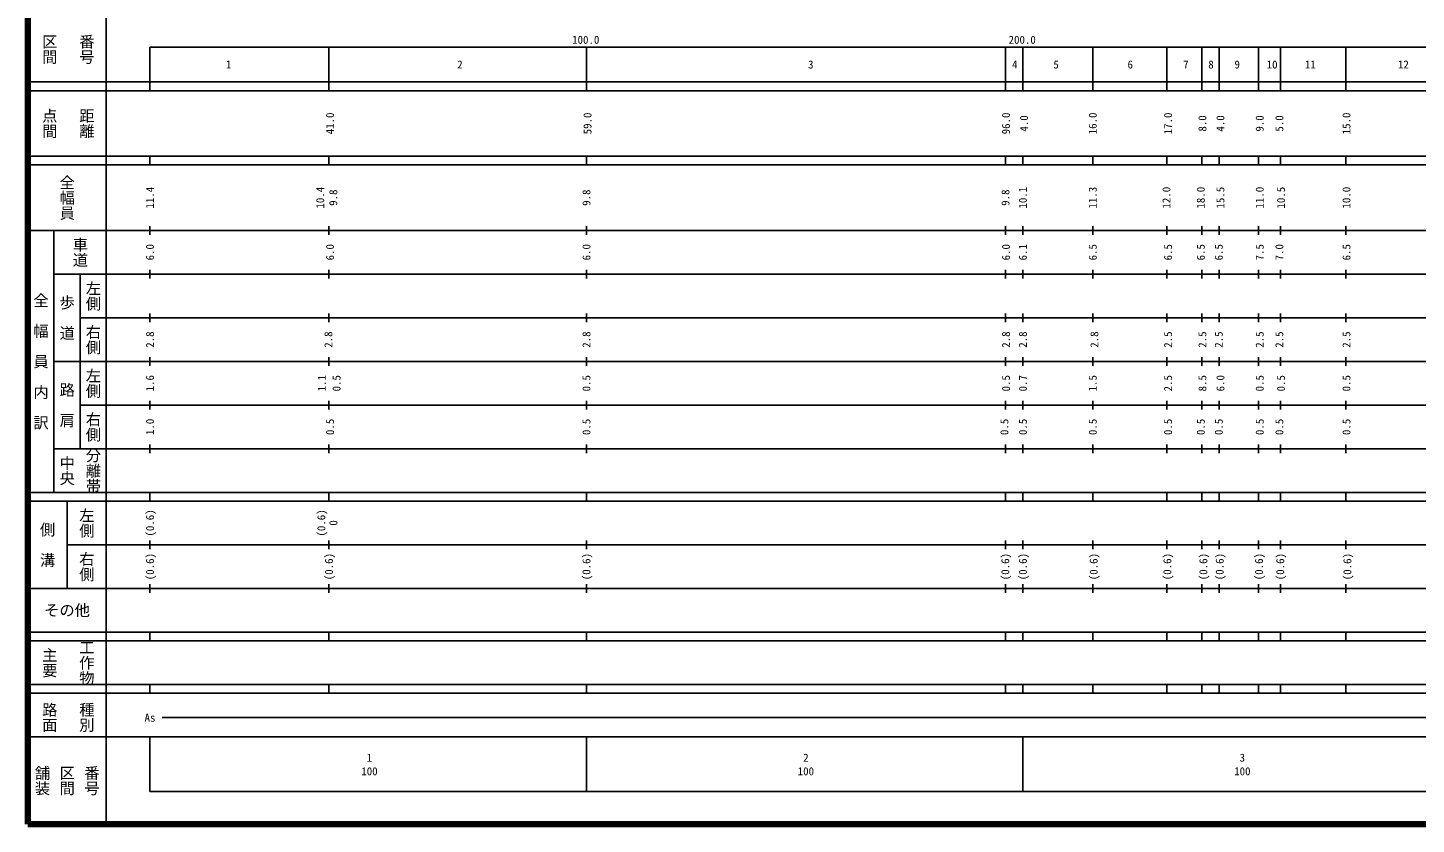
# Model space of a CAD drawing. Units: millimetres on the paper, enlarged 1000 times. Extents: x 40000 to 680000, y 20000 to 380000.
# Drawn here: x 40000 to 358129, y 20000 to 202409 of the extents above; entities that cross this region are included whole.
import ezdxf
from ezdxf.enums import TextEntityAlignment as Align

# ---------------------------------------------------------------- set-up
doc = ezdxf.new("R2010")
doc.units = ezdxf.units.MM
doc.header["$LTSCALE"] = 1000
doc.layers.add('M-TTL', color=2, linetype='Continuous', lineweight=140)
doc.layers.add('M-TTL-BAND', color=7, linetype='Continuous', lineweight=25)
doc.styles.add('@ＭＳ ゴシック', font='')
doc.styles.add('ＭＳ ゴシック', font='')
doc.styles.get('@ＭＳ ゴシック').set_extended_font_data('@MS Gothic')
doc.styles.get('ＭＳ ゴシック').set_extended_font_data('MS Gothic')

msp = doc.modelspace()

# ---------------------------------------------------------------- linework, layer by layer
at = {"layer": 'M-TTL'}
for p, q in [((40000, 380000), (40000, 20000)), ((40000, 20000), (680000, 20000))]:
    msp.add_line(p, q, dxfattribs=at)
at = {"layer": 'M-TTL-BAND'}
for p, q in [((58000, 370000), (58000, 20000)), ((68000, 198000), (579000, 198000)), ((68000, 198000), (68000, 188000)), ((109000, 198000), (109000, 188000)), ((168000, 198000), (168000, 188000)), ((264000, 198000), (264000, 188000)), ((268000, 198000), (268000, 188000)), ((284000, 198000), (284000, 188000)), ((301000, 198000), (301000, 188000)), ((309000, 198000), (309000, 188000)), ((313000, 198000), (313000, 188000)), ((322000, 198000), (322000, 188000)), ((327000, 198000), (327000, 188000)), ((342000, 198000), (342000, 188000)), ((40000, 190000), (579000, 190000)), ((40000, 188000), (579000, 188000)), ((40000, 173000), (579000, 173000)), ((68000, 171000), (68000, 173000)), ((109000, 173000), (109000, 171000)), ((168000, 171000), (168000, 173000)), ((264000, 173000), (264000, 171000)), ((268000, 171000), (268000, 173000)), ((284000, 173000), (284000, 171000)), ((301000, 173000), (301000, 171000)), ((309000, 173000), (309000, 171000)), ((313000, 173000), (313000, 171000)), ((322000, 173000), (322000, 171000)), ((327000, 173000), (327000, 171000)), ((342000, 173000), (342000, 171000)), ((40000, 171000), (579000, 171000)), ((40000, 156000), (579000, 156000)), ((46000, 96000), (46000, 156000)), ((68000, 155000), (68000, 157000)), ((109000, 157000), (109000, 155000)), ((168000, 155000), (168000, 157000)), ((264000, 157000), (264000, 155000)), ((268000, 155000), (268000, 157000)), ((284000, 157000), (284000, 155000)), ((301000, 157000), (301000, 155000)), ((309000, 157000), (309000, 155000)), ((313000, 157000), (313000, 155000)), ((322000, 157000), (322000, 155000)), ((327000, 157000), (327000, 155000)), ((342000, 157000), (342000, 155000)), ((68000, 145000), (68000, 147000)), ((109000, 147000), (109000, 145000)), ((168000, 145000), (168000, 147000)), ((264000, 147000), (264000, 145000)), ((268000, 145000), (268000, 147000)), ((284000, 147000), (284000, 145000)), ((301000, 147000), (301000, 145000)), ((309000, 147000), (309000, 145000)), ((313000, 147000), (313000, 145000)), ((322000, 147000), (322000, 145000)), ((327000, 147000), (327000, 145000)), ((342000, 147000), (342000, 145000)), ((46000, 146000), (579000, 146000)), ((52000, 146000), (52000, 106000)), ((68000, 135000), (68000, 137000)), ((109000, 137000), (109000, 135000)), ((168000, 135000), (168000, 137000)), ((264000, 137000), (264000, 135000)), ((268000, 135000), (268000, 137000)), ((284000, 137000), (284000, 135000)), ((301000, 137000), (301000, 135000)), ((309000, 137000), (309000, 135000)), ((313000, 137000), (313000, 135000)), ((322000, 137000), (322000, 135000)), ((327000, 137000), (327000, 135000)), ((342000, 137000), (342000, 135000)), ((52000, 136000), (579000, 136000)), ((46000, 126000), (579000, 126000)), ((68000, 125000), (68000, 127000)), ((109000, 127000), (109000, 125000)), ((168000, 125000), (168000, 127000)), ((264000, 127000), (264000, 125000)), ((268000, 125000), (268000, 127000)), ((284000, 127000), (284000, 125000)), ((301000, 127000), (301000, 125000)), ((309000, 127000), (309000, 125000)), ((313000, 127000), (313000, 125000)), ((322000, 127000), (322000, 125000)), ((327000, 127000), (327000, 125000)), ((342000, 127000), (342000, 125000)), ((52000, 116000), (579000, 116000)), ((68000, 115000), (68000, 117000)), ((109000, 117000), (109000, 115000)), ((168000, 115000), (168000, 117000)), ((264000, 117000), (264000, 115000)), ((268000, 115000), (268000, 117000)), ((284000, 117000), (284000, 115000)), ((301000, 117000), (301000, 115000)), ((309000, 117000), (309000, 115000)), ((313000, 117000), (313000, 115000)), ((322000, 117000), (322000, 115000)), ((327000, 117000), (327000, 115000)), ((342000, 117000), (342000, 115000)), ((46000, 106000), (579000, 106000)), ((68000, 105000), (68000, 107000)), ((109000, 107000), (109000, 105000)), ((168000, 105000), (168000, 107000)), ((264000, 107000), (264000, 105000)), ((268000, 105000), (268000, 107000)), ((284000, 107000), (284000, 105000)), ((301000, 107000), (301000, 105000)), ((309000, 107000), (309000, 105000)), ((313000, 107000), (313000, 105000)), ((322000, 107000), (322000, 105000)), ((327000, 107000), (327000, 105000)), ((342000, 107000), (342000, 105000)), ((40000, 96000), (579000, 96000)), ((68000, 94000), (68000, 96000)), ((109000, 96000), (109000, 94000)), ((168000, 94000), (168000, 96000)), ((264000, 96000), (264000, 94000)), ((268000, 94000), (268000, 96000)), ((284000, 96000), (284000, 94000)), ((301000, 96000), (301000, 94000)), ((309000, 96000), (309000, 94000)), ((313000, 96000), (313000, 94000)), ((322000, 96000), (322000, 94000)), ((327000, 96000), (327000, 94000)), ((342000, 96000), (342000, 94000)), ((40000, 94000), (579000, 94000)), ((49000, 94000), (49000, 74000)), ((49000, 84000), (579000, 84000)), ((68000, 83000), (68000, 85000)), ((109000, 85000), (109000, 83000)), ((168000, 83000), (168000, 85000)), ((264000, 85000), (264000, 83000)), ((268000, 83000), (268000, 85000)), ((284000, 85000), (284000, 83000)), ((301000, 85000), (301000, 83000)), ((309000, 85000), (309000, 83000)), ((313000, 85000), (313000, 83000)), ((322000, 85000), (322000, 83000)), ((327000, 85000), (327000, 83000)), ((342000, 85000), (342000, 83000)), ((40000, 74000), (579000, 74000)), ((68000, 73000), (68000, 75000)), ((109000, 75000), (109000, 73000)), ((168000, 73000), (168000, 75000)), ((264000, 75000), (264000, 73000)), ((268000, 73000), (268000, 75000)), ((284000, 75000), (284000, 73000)), ((301000, 75000), (301000, 73000)), ((309000, 75000), (309000, 73000)), ((313000, 75000), (313000, 73000)), ((322000, 75000), (322000, 73000)), ((327000, 75000), (327000, 73000)), ((342000, 75000), (342000, 73000)), ((40000, 64000), (579000, 64000)), ((68000, 62000), (68000, 64000)), ((109000, 64000), (109000, 62000)), ((168000, 62000), (168000, 64000)), ((264000, 64000), (264000, 62000)), ((268000, 62000), (268000, 64000)), ((284000, 64000), (284000, 62000)), ((301000, 64000), (301000, 62000)), ((309000, 64000), (309000, 62000)), ((313000, 64000), (313000, 62000)), ((322000, 64000), (322000, 62000)), ((327000, 64000), (327000, 62000)), ((342000, 64000), (342000, 62000)), ((40000, 62000), (579000, 62000)), ((40000, 52000), (579000, 52000)), ((68000, 50000), (68000, 52000)), ((109000, 52000), (109000, 50000)), ((168000, 50000), (168000, 52000)), ((264000, 52000), (264000, 50000)), ((268000, 50000), (268000, 52000)), ((284000, 52000), (284000, 50000)), ((301000, 52000), (301000, 50000)), ((309000, 52000), (309000, 50000)), ((313000, 52000), (313000, 50000)), ((322000, 52000), (322000, 50000)), ((327000, 52000), (327000, 50000)), ((342000, 52000), (342000, 50000)), ((40000, 50000), (579000, 50000)), ((70805, 44406), (565903, 44406)), ((40000, 40000), (579000, 40000)), ((68000, 40000), (68000, 27500)), ((168000, 40000), (168000, 27500)), ((268000, 40000), (268000, 27500)), ((68000, 27500), (579000, 27500))]:
    msp.add_line(p, q, dxfattribs=at)

# ---------------------------------------------------------------- texts
for s, height, rotation, style, p in [('区間', 2566, 270, '@ＭＳ ゴシック', (45000, 197500)), ('番号', 2566, 270, '@ＭＳ ゴシック', (53500, 197500)), ('点間', 2566, 270, '@ＭＳ ゴシック', (45000, 180500)), ('距離', 2566, 270, '@ＭＳ ゴシック', (53500, 180500)), ('41.0', 1833, 90, 'ＭＳ ゴシック', (109248, 180500)), ('59.0', 1833, 90, 'ＭＳ ゴシック', (168248, 180500)), ('96.0', 1833, 90, 'ＭＳ ゴシック', (264129, 180500)), ('4.0', 1833, 90, 'ＭＳ ゴシック', (268248, 180500)), ('16.0', 1833, 90, 'ＭＳ ゴシック', (284005, 180500)), ('17.0', 1833, 90, 'ＭＳ ゴシック', (301255, 180500)), ('8.0', 1833, 90, 'ＭＳ ゴシック', (309131, 180500)), ('4.0', 1833, 90, 'ＭＳ ゴシック', (313256, 180500)), ('9.0', 1833, 90, 'ＭＳ ゴシック', (322256, 180500)), ('5.0', 1833, 90, 'ＭＳ ゴシック', (326756, 180500)), ('15.0', 1833, 90, 'ＭＳ ゴシック', (342132, 180500)), ('全幅員', 2566, 270, '@ＭＳ ゴシック', (49000, 163500)), ('11.4', 1833, 90, 'ＭＳ ゴシック', (67997, 163500)), ('10.4', 1833, 90, 'ＭＳ ゴシック', (106998, 163500)), ('10.1', 1833, 90, 'ＭＳ ゴシック', (267997, 163500)), ('11.3', 1833, 90, 'ＭＳ ゴシック', (284005, 163500)), ('12.0', 1833, 90, 'ＭＳ ゴシック', (300880, 163500)), ('18.0', 1833, 90, 'ＭＳ ゴシック', (308756, 163500)), ('15.5', 1833, 90, 'ＭＳ ゴシック', (313256, 163500)), ('11.0', 1833, 90, 'ＭＳ ゴシック', (322256, 163500)), ('10.5', 1833, 90, 'ＭＳ ゴシック', (327131, 163500)), ('10.0', 1833, 90, 'ＭＳ ゴシック', (342132, 163500)), ('9.8', 1833, 90, 'ＭＳ ゴシック', (109998, 163500)), ('9.8', 1833, 90, 'ＭＳ ゴシック', (167997, 163500)), ('9.8', 1833, 90, 'ＭＳ ゴシック', (263997, 163500)), ('車道', 2566, 270, '@ＭＳ ゴシック', (52000, 151000)), ('6.0', 1833, 90, 'ＭＳ ゴシック', (67997, 151000)), ('6.0', 1833, 90, 'ＭＳ ゴシック', (109248, 151000)), ('6.0', 1833, 90, 'ＭＳ ゴシック', (167997, 151000)), ('6.0', 1833, 90, 'ＭＳ ゴシック', (264129, 151000)), ('6.1', 1833, 90, 'ＭＳ ゴシック', (267997, 151000)), ('6.5', 1833, 90, 'ＭＳ ゴシック', (284005, 151000)), ('6.5', 1833, 90, 'ＭＳ ゴシック', (301255, 151000)), ('6.5', 1833, 90, 'ＭＳ ゴシック', (308756, 151000)), ('6.5', 1833, 90, 'ＭＳ ゴシック', (312881, 151000)), ('7.5', 1833, 90, 'ＭＳ ゴシック', (322256, 151000)), ('7.0', 1833, 90, 'ＭＳ ゴシック', (326756, 151000)), ('6.5', 1833, 90, 'ＭＳ ゴシック', (342132, 151000)), ('左側', 2566, 270, '@ＭＳ ゴシック', (55000, 141000)), ('全\u3000幅\u3000員\u3000内\u3000訳', 2566, 270, '@ＭＳ ゴシック', (43000, 126000)), ('歩\u3000道', 2566, 270, '@ＭＳ ゴシック', (49000, 136000)), ('右側', 2566, 270, '@ＭＳ ゴシック', (55000, 131000)), ('2.8', 1833, 90, 'ＭＳ ゴシック', (67997, 131000)), ('2.8', 1833, 90, 'ＭＳ ゴシック', (108873, 131000)), ('2.8', 1833, 90, 'ＭＳ ゴシック', (167997, 131000)), ('2.8', 1833, 90, 'ＭＳ ゴシック', (264129, 131000)), ('2.8', 1833, 90, 'ＭＳ ゴシック', (267997, 131000)), ('2.8', 1833, 90, 'ＭＳ ゴシック', (284380, 131000)), ('2.5', 1833, 90, 'ＭＳ ゴシック', (301255, 131000)), ('2.5', 1833, 90, 'ＭＳ ゴシック', (309131, 131000)), ('2.5', 1833, 90, 'ＭＳ ゴシック', (312881, 131000)), ('2.5', 1833, 90, 'ＭＳ ゴシック', (322256, 131000)), ('2.5', 1833, 90, 'ＭＳ ゴシック', (326756, 131000)), ('2.5', 1833, 90, 'ＭＳ ゴシック', (342132, 131000)), ('左側', 2566, 270, '@ＭＳ ゴシック', (55000, 121000)), ('路\u3000肩', 2566, 270, '@ＭＳ ゴシック', (49000, 116000)), ('1.6', 1833, 90, 'ＭＳ ゴシック', (67997, 121000)), ('1.1', 1833, 90, 'ＭＳ ゴシック', (107373, 121000)), ('0.5', 1833, 90, 'ＭＳ ゴシック', (110748, 121000)), ('0.5', 1833, 90, 'ＭＳ ゴシック', (167997, 121000)), ('0.5', 1833, 90, 'ＭＳ ゴシック', (264129, 121000)), ('0.7', 1833, 90, 'ＭＳ ゴシック', (267997, 121000)), ('1.5', 1833, 90, 'ＭＳ ゴシック', (284005, 121000)), ('2.5', 1833, 90, 'ＭＳ ゴシック', (301255, 121000)), ('8.5', 1833, 90, 'ＭＳ ゴシック', (309131, 121000)), ('6.0', 1833, 90, 'ＭＳ ゴシック', (313256, 121000)), ('0.5', 1833, 90, 'ＭＳ ゴシック', (322256, 121000)), ('0.5', 1833, 90, 'ＭＳ ゴシック', (327131, 121000)), ('0.5', 1833, 90, 'ＭＳ ゴシック', (342132, 121000)), ('右側', 2566, 270, '@ＭＳ ゴシック', (55000, 111000)), ('1.0', 1833, 90, 'ＭＳ ゴシック', (67997, 111000)), ('0.5', 1833, 90, 'ＭＳ ゴシック', (109248, 111000)), ('0.5', 1833, 90, 'ＭＳ ゴシック', (167997, 111000)), ('0.5', 1833, 90, 'ＭＳ ゴシック', (263754, 111000)), ('0.5', 1833, 90, 'ＭＳ ゴシック', (267997, 111000)), ('0.5', 1833, 90, 'ＭＳ ゴシック', (284005, 111000)), ('0.5', 1833, 90, 'ＭＳ ゴシック', (301255, 111000)), ('0.5', 1833, 90, 'ＭＳ ゴシック', (308756, 111000)), ('0.5', 1833, 90, 'ＭＳ ゴシック', (312881, 111000)), ('0.5', 1833, 90, 'ＭＳ ゴシック', (322256, 111000)), ('0.5', 1833, 90, 'ＭＳ ゴシック', (326756, 111000)), ('0.5', 1833, 90, 'ＭＳ ゴシック', (342132, 111000)), ('分離帯', 2566, 270, '@ＭＳ ゴシック', (55000, 101000)), ('中央', 2566, 270, '@ＭＳ ゴシック', (49000, 101000)), ('左側', 2566, 270, '@ＭＳ ゴシック', (53500, 89000)), ('側\u3000溝', 2566, 270, '@ＭＳ ゴシック', (44500, 84000)), ('(0.6)', 1833, 90, 'ＭＳ ゴシック', (67997, 89000)), ('(0.6)', 1833, 90, 'ＭＳ ゴシック', (107248, 89000)), ('0', 1833, 90, 'ＭＳ ゴシック', (109998, 89000)), ('右側', 2566, 270, '@ＭＳ ゴシック', (53500, 79000)), ('(0.6)', 1833, 90, 'ＭＳ ゴシック', (67997, 79000)), ('(0.6)', 1833, 90, 'ＭＳ ゴシック', (108998, 79000)), ('(0.6)', 1833, 90, 'ＭＳ ゴシック', (167997, 79000)), ('(0.6)', 1833, 90, 'ＭＳ ゴシック', (263961, 79000)), ('(0.6)', 1833, 90, 'ＭＳ ゴシック', (267997, 79000)), ('(0.6)', 1833, 90, 'ＭＳ ゴシック', (284212, 79000)), ('(0.6)', 1833, 90, 'ＭＳ ゴシック', (301087, 79000)), ('(0.6)', 1833, 90, 'ＭＳ ゴシック', (309338, 79000)), ('(0.6)', 1833, 90, 'ＭＳ ゴシック', (313088, 79000)), ('(0.6)', 1833, 90, 'ＭＳ ゴシック', (322088, 79000)), ('(0.6)', 1833, 90, 'ＭＳ ゴシック', (326963, 79000)), ('(0.6)', 1833, 90, 'ＭＳ ゴシック', (342339, 79000)), ('工作物', 2566, 270, '@ＭＳ ゴシック', (53500, 57000)), ('主要', 2566, 270, '@ＭＳ ゴシック', (45000, 57000)), ('路面', 2566, 270, '@ＭＳ ゴシック', (45000, 44500)), ('種別', 2566, 270, '@ＭＳ ゴシック', (53500, 44500)), ('舗装', 2566, 270, '@ＭＳ ゴシック', (43333, 30000)), ('区間', 2566, 270, '@ＭＳ ゴシック', (49000, 30000)), ('番号', 2566, 270, '@ＭＳ ゴシック', (54667, 30000))]:
    msp.add_text(s, height=height, rotation=rotation, dxfattribs=dict(at, style=style)).set_placement(p, align=Align.MIDDLE_CENTER)
at = {"layer": 'M-TTL-BAND', "style": 'ＭＳ ゴシック'}
for s, p in [('100.0', (167844, 198195)), ('200.0', (267844, 198195))]:
    msp.add_text(s, height=1833, dxfattribs=at).set_placement(p, align=Align.BOTTOM_CENTER)
for s, height, p in [('1', 1833, (85996, 194000)), ('2', 1833, (139016, 194000)), ('3', 1833, (219411, 194000)), ('4', 1833, (266153, 194000)), ('5', 1833, (275623, 194000)), ('6', 1833, (292607, 194000)), ('7', 1833, (305357, 194000)), ('8', 1833, (311107, 194000)), ('9', 1833, (317107, 194000)), ('10', 1833, (325108, 194000)), ('11', 1833, (333858, 194000)), ('12', 1833, (355189, 194000)), ('その他', 2566, (49000, 69000)), ('As', 1833, (68006, 44406)), ('1', 1833, (118288, 35238)), ('2', 1833, (218288, 35238)), ('3', 1833, (318288, 35238)), ('100', 1833, (118288, 32131)), ('100', 1833, (218288, 32131)), ('100', 1833, (318288, 32131))]:
    msp.add_text(s, height=height, dxfattribs=at).set_placement(p, align=Align.MIDDLE_CENTER)

doc.saveas('drawing.dxf')
